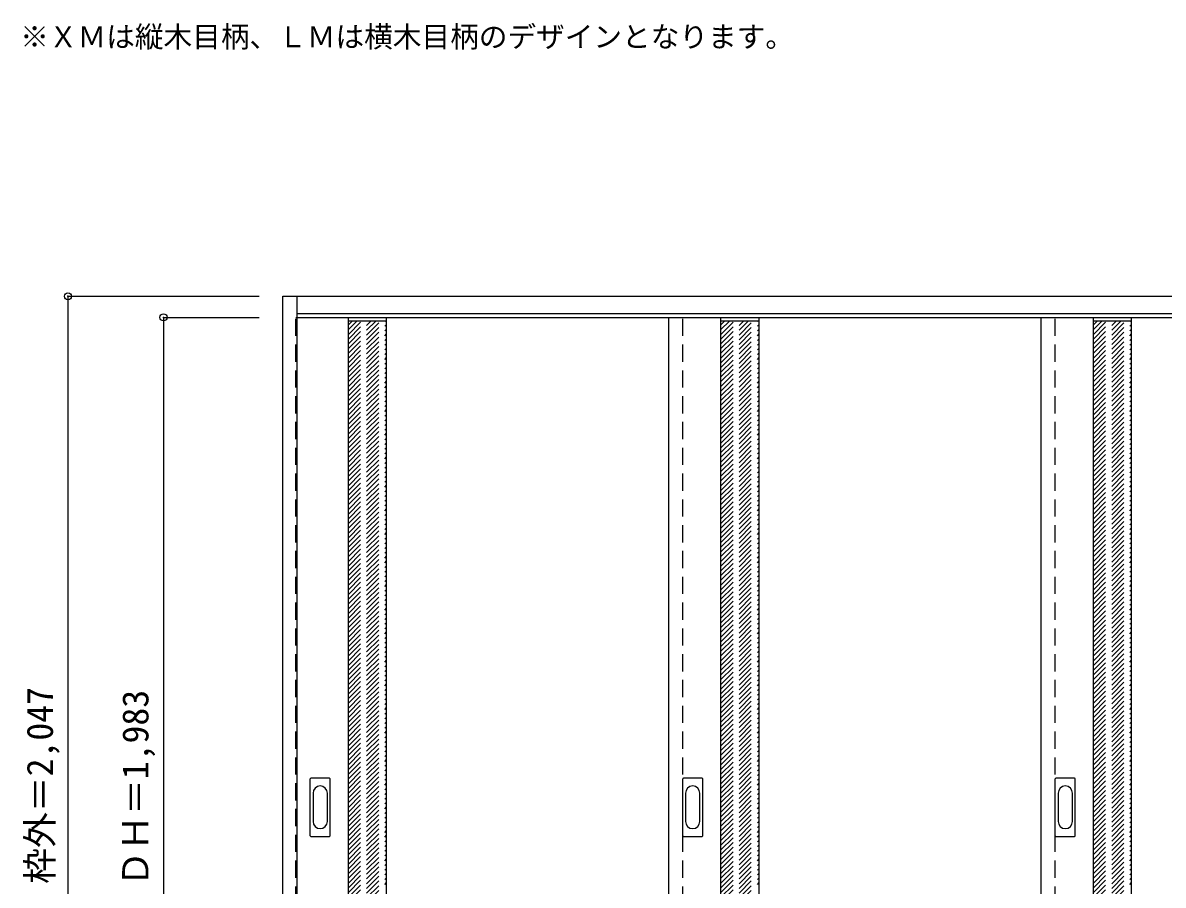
# Model space of a CAD drawing. Units: millimetres, scale not verified. Extents: x -1489 to 2270, y -1636 to 1641.
# Drawn here: x -1489 to 899, y -164 to 1641 of the extents above; entities that cross this region are included whole.
import ezdxf
from ezdxf.enums import TextEntityAlignment as Align

# ---------------------------------------------------------------- set-up
doc = ezdxf.new("R2010")
doc.units = ezdxf.units.MM
doc.header["$LTSCALE"] = 30
doc.header["$PDMODE"] = 32
doc.header["$PDSIZE"] = 15
doc.linetypes.add('DASHED1', pattern=[1.8, 1.2, -0.6])
for name, color, linetype in [('0-0', 4, 'DASHED1'), ('0-1_寸法', 7, 'Continuous'), ('0-2_文字', 7, 'Continuous')]:
    doc.layers.add(name, color=color, linetype=linetype)
doc.styles.add('ＭＳ ゴシック', font='')
doc.styles.get('ＭＳ ゴシック').set_extended_font_data('MS Gothic')

msp = doc.modelspace()

# ---------------------------------------------------------------- linework, layer by layer
at = {"layer": '0-0', "color": 3, "linetype": 'Continuous'}
for p, q in [((-944.43, -978.03), (-944.43, 1068.97)), ((-944.43, 1068.97), (2262.57, 1068.97)), ((-914.43, -978.03), (-914.43, 1068.97)), ((-914.43, 1032.97), (2232.57, 1032.97)), ((-914.43, 1024.97), (1452.57, 1024.97)), ((-807.43, -958.03), (-807.43, 1024.97)), ((-727.43, -958.03), (-727.43, 1024.97)), ((-137.43, 1024.97), (-137.43, -958.03)), ((-27.43, -958.03), (-27.43, 1024.97)), ((52.57, -958.03), (52.57, 1024.97)), ((642.57, 1024.97), (642.57, -958.03)), ((752.57, -958.03), (752.57, 1024.97)), ((832.57, -958.03), (832.57, 1024.97)), ((-887.43, -60.03), (-887.43, 58.97)), ((-846.93, 60.47), (-885.93, 60.47)), ((-845.43, -60.03), (-845.43, 58.97)), ((-107.43, -60.03), (-107.43, 58.97)), ((-66.93, 60.47), (-105.93, 60.47)), ((-65.43, -60.03), (-65.43, 58.97)), ((672.57, -60.03), (672.57, 58.97)), ((713.07, 60.47), (674.07, 60.47)), ((714.57, -60.03), (714.57, 58.97)), ((-885.93, -61.53), (-846.93, -61.53)), ((-105.93, -61.53), (-66.93, -61.53)), ((674.07, -61.53), (713.07, -61.53))]:
    msp.add_line(p, q, dxfattribs=at)
at = {"layer": '0-0', "color": 7, "linetype": 'Continuous'}
for p, q in [((-727.43, 1016.97), (-807.43, 1016.97)), ((52.57, 1016.97), (-27.43, 1016.97)), ((832.57, 1016.97), (752.57, 1016.97)), ((-881.43, 29.07), (-881.43, -30.13)), ((-851.43, -30.13), (-851.43, 29.07)), ((-101.43, 29.07), (-101.43, -30.13)), ((-71.43, -30.13), (-71.43, 29.07)), ((678.57, 29.07), (678.57, -30.13)), ((708.57, -30.13), (708.57, 29.07))]:
    msp.add_line(p, q, dxfattribs=at)
at = {"layer": '0-0'}
for p, q in [((-807.43, 1009.16), (-799.62, 1016.97)), ((-807.43, 999.26), (-789.72, 1016.97)), ((-807.43, 989.36), (-779.82, 1016.97)), ((-807.43, 979.46), (-769.92, 1016.97)), ((-807.43, 969.56), (-760.02, 1016.97)), ((-807.43, 959.66), (-750.12, 1016.97)), ((-807.43, 949.76), (-740.22, 1016.97)), ((-807.43, 939.86), (-730.32, 1016.97)), ((-807.43, 929.96), (-727.43, 1009.96)), ((-107.43, -958.03), (-107.43, 1024.97)), ((-27.43, 1009.16), (-19.62, 1016.97)), ((-27.43, 999.26), (-9.72, 1016.97)), ((-27.43, 989.36), (0.18, 1016.97)), ((-27.43, 979.46), (10.08, 1016.97)), ((-27.43, 969.56), (19.98, 1016.97)), ((-27.43, 959.66), (29.88, 1016.97)), ((-27.43, 949.76), (39.78, 1016.97)), ((-27.43, 939.86), (49.68, 1016.97)), ((-27.43, 929.96), (52.57, 1009.96)), ((672.57, -958.03), (672.57, 1024.97)), ((752.57, 1009.16), (760.38, 1016.97)), ((752.57, 999.26), (770.28, 1016.97)), ((752.57, 989.36), (780.18, 1016.97)), ((752.57, 979.46), (790.08, 1016.97)), ((752.57, 969.56), (799.98, 1016.97)), ((752.57, 959.66), (809.88, 1016.97)), ((752.57, 949.76), (819.78, 1016.97)), ((752.57, 939.86), (829.68, 1016.97)), ((752.57, 929.96), (832.57, 1009.96)), ((-807.43, 920.06), (-727.43, 1000.06)), ((-807.43, 910.16), (-727.43, 990.16)), ((-807.43, 900.26), (-727.43, 980.26)), ((-27.43, 920.06), (52.57, 1000.06)), ((-27.43, 910.16), (52.57, 990.16)), ((-27.43, 900.26), (52.57, 980.26)), ((752.57, 920.06), (832.57, 1000.06)), ((752.57, 910.16), (832.57, 990.16)), ((752.57, 900.26), (832.57, 980.26)), ((-807.43, 890.36), (-727.43, 970.36)), ((-807.43, 880.47), (-727.43, 960.47)), ((-27.43, 890.36), (52.57, 970.36)), ((-27.43, 880.47), (52.57, 960.47)), ((752.57, 890.36), (832.57, 970.36)), ((752.57, 880.47), (832.57, 960.47)), ((-807.43, 870.57), (-727.43, 950.57)), ((-807.43, 860.67), (-727.43, 940.67)), ((-27.43, 870.57), (52.57, 950.57)), ((-27.43, 860.67), (52.57, 940.67)), ((752.57, 870.57), (832.57, 950.57)), ((752.57, 860.67), (832.57, 940.67)), ((-807.43, 850.77), (-727.43, 930.77)), ((-807.43, 840.87), (-727.43, 920.87)), ((-807.43, 830.97), (-727.43, 910.97)), ((-27.43, 850.77), (52.57, 930.77)), ((-27.43, 840.87), (52.57, 920.87)), ((-27.43, 830.97), (52.57, 910.97)), ((752.57, 850.77), (832.57, 930.77)), ((752.57, 840.87), (832.57, 920.87)), ((752.57, 830.97), (832.57, 910.97)), ((-807.43, 821.07), (-727.43, 901.07)), ((-807.43, 811.17), (-727.43, 891.17)), ((-27.43, 821.07), (52.57, 901.07)), ((-27.43, 811.17), (52.57, 891.17)), ((752.57, 821.07), (832.57, 901.07)), ((752.57, 811.17), (832.57, 891.17)), ((-807.43, 801.27), (-727.43, 881.27)), ((-807.43, 791.37), (-727.43, 871.37)), ((-807.43, 781.47), (-727.43, 861.47)), ((-27.43, 801.27), (52.57, 881.27)), ((-27.43, 791.37), (52.57, 871.37)), ((-27.43, 781.47), (52.57, 861.47)), ((752.57, 801.27), (832.57, 881.27)), ((752.57, 791.37), (832.57, 871.37)), ((752.57, 781.47), (832.57, 861.47)), ((-807.43, 771.57), (-727.43, 851.57)), ((-807.43, 761.67), (-727.43, 841.67)), ((-27.43, 771.57), (52.57, 851.57)), ((-27.43, 761.67), (52.57, 841.67)), ((752.57, 771.57), (832.57, 851.57)), ((752.57, 761.67), (832.57, 841.67)), ((-807.43, 751.77), (-727.43, 831.77)), ((-807.43, 741.87), (-727.43, 821.87)), ((-807.43, 731.97), (-727.43, 811.97)), ((-27.43, 751.77), (52.57, 831.77)), ((-27.43, 741.87), (52.57, 821.87)), ((-27.43, 731.97), (52.57, 811.97)), ((752.57, 751.77), (832.57, 831.77)), ((752.57, 741.87), (832.57, 821.87)), ((752.57, 731.97), (832.57, 811.97)), ((-807.43, 722.07), (-727.43, 802.07)), ((-807.43, 712.17), (-727.43, 792.17)), ((-27.43, 722.07), (52.57, 802.07)), ((-27.43, 712.17), (52.57, 792.17)), ((752.57, 722.07), (832.57, 802.07)), ((752.57, 712.17), (832.57, 792.17)), ((-807.43, 702.27), (-727.43, 782.27)), ((-807.43, 692.37), (-727.43, 772.37)), ((-27.43, 702.27), (52.57, 782.27)), ((-27.43, 692.37), (52.57, 772.37)), ((752.57, 702.27), (832.57, 782.27)), ((752.57, 692.37), (832.57, 772.37)), ((-807.43, 682.48), (-727.43, 762.48)), ((-807.43, 672.58), (-727.43, 752.58)), ((-807.43, 662.68), (-727.43, 742.68)), ((-27.43, 682.48), (52.57, 762.48)), ((-27.43, 672.58), (52.57, 752.58)), ((-27.43, 662.68), (52.57, 742.68)), ((752.57, 682.48), (832.57, 762.48)), ((752.57, 672.58), (832.57, 752.58)), ((752.57, 662.68), (832.57, 742.68)), ((-807.43, 652.78), (-727.43, 732.78)), ((-807.43, 642.88), (-727.43, 722.88)), ((-27.43, 652.78), (52.57, 732.78)), ((-27.43, 642.88), (52.57, 722.88)), ((752.57, 652.78), (832.57, 732.78)), ((752.57, 642.88), (832.57, 722.88)), ((-807.43, 632.98), (-727.43, 712.98)), ((-807.43, 623.08), (-727.43, 703.08)), ((-807.43, 613.18), (-727.43, 693.18)), ((-27.43, 632.98), (52.57, 712.98)), ((-27.43, 623.08), (52.57, 703.08)), ((-27.43, 613.18), (52.57, 693.18)), ((752.57, 632.98), (832.57, 712.98)), ((752.57, 623.08), (832.57, 703.08)), ((752.57, 613.18), (832.57, 693.18)), ((-807.43, 603.28), (-727.43, 683.28)), ((-807.43, 593.38), (-727.43, 673.38)), ((-27.43, 603.28), (52.57, 683.28)), ((-27.43, 593.38), (52.57, 673.38)), ((752.57, 603.28), (832.57, 683.28)), ((752.57, 593.38), (832.57, 673.38)), ((-807.43, 583.48), (-727.43, 663.48)), ((-807.43, 573.58), (-727.43, 653.58)), ((-27.43, 583.48), (52.57, 663.48)), ((-27.43, 573.58), (52.57, 653.58)), ((752.57, 583.48), (832.57, 663.48)), ((752.57, 573.58), (832.57, 653.58)), ((-807.43, 563.68), (-727.43, 643.68)), ((-807.43, 553.78), (-727.43, 633.78)), ((-807.43, 543.88), (-727.43, 623.88)), ((-27.43, 563.68), (52.57, 643.68)), ((-27.43, 553.78), (52.57, 633.78)), ((-27.43, 543.88), (52.57, 623.88)), ((752.57, 563.68), (832.57, 643.68)), ((752.57, 553.78), (832.57, 633.78)), ((752.57, 543.88), (832.57, 623.88)), ((-807.43, 533.98), (-727.43, 613.98)), ((-807.43, 524.08), (-727.43, 604.08)), ((-27.43, 533.98), (52.57, 613.98)), ((-27.43, 524.08), (52.57, 604.08)), ((752.57, 533.98), (832.57, 613.98)), ((752.57, 524.08), (832.57, 604.08)), ((-807.43, 514.18), (-727.43, 594.18)), ((-807.43, 504.28), (-727.43, 584.28)), ((-807.43, 494.39), (-727.43, 574.39)), ((-27.43, 514.18), (52.57, 594.18)), ((-27.43, 504.28), (52.57, 584.28)), ((-27.43, 494.39), (52.57, 574.39)), ((752.57, 514.18), (832.57, 594.18)), ((752.57, 504.28), (832.57, 584.28)), ((752.57, 494.39), (832.57, 574.39)), ((-807.43, 484.49), (-727.43, 564.49)), ((-807.43, 474.59), (-727.43, 554.59)), ((-27.43, 484.49), (52.57, 564.49)), ((-27.43, 474.59), (52.57, 554.59)), ((752.57, 484.49), (832.57, 564.49)), ((752.57, 474.59), (832.57, 554.59)), ((-807.43, 464.69), (-727.43, 544.69)), ((-807.43, 454.79), (-727.43, 534.79)), ((-27.43, 464.69), (52.57, 544.69)), ((-27.43, 454.79), (52.57, 534.79)), ((752.57, 464.69), (832.57, 544.69)), ((752.57, 454.79), (832.57, 534.79)), ((-807.43, 444.89), (-727.43, 524.89)), ((-807.43, 434.99), (-727.43, 514.99)), ((-807.43, 425.09), (-727.43, 505.09)), ((-27.43, 444.89), (52.57, 524.89)), ((-27.43, 434.99), (52.57, 514.99)), ((-27.43, 425.09), (52.57, 505.09)), ((752.57, 444.89), (832.57, 524.89)), ((752.57, 434.99), (832.57, 514.99)), ((752.57, 425.09), (832.57, 505.09)), ((-807.43, 415.19), (-727.43, 495.19)), ((-807.43, 405.29), (-727.43, 485.29)), ((-27.43, 415.19), (52.57, 495.19)), ((-27.43, 405.29), (52.57, 485.29)), ((752.57, 415.19), (832.57, 495.19)), ((752.57, 405.29), (832.57, 485.29)), ((-807.43, 395.39), (-727.43, 475.39)), ((-807.43, 385.49), (-727.43, 465.49)), ((-807.43, 375.59), (-727.43, 455.59)), ((-27.43, 395.39), (52.57, 475.39)), ((-27.43, 385.49), (52.57, 465.49)), ((-27.43, 375.59), (52.57, 455.59)), ((752.57, 395.39), (832.57, 475.39)), ((752.57, 385.49), (832.57, 465.49)), ((752.57, 375.59), (832.57, 455.59)), ((-807.43, 365.69), (-727.43, 445.69)), ((-807.43, 355.79), (-727.43, 435.79)), ((-27.43, 365.69), (52.57, 445.69)), ((-27.43, 355.79), (52.57, 435.79)), ((752.57, 365.69), (832.57, 445.69)), ((752.57, 355.79), (832.57, 435.79)), ((-807.43, 345.89), (-727.43, 425.89)), ((-807.43, 335.99), (-727.43, 415.99)), ((-807.43, 326.09), (-727.43, 406.09)), ((-27.43, 345.89), (52.57, 425.89)), ((-27.43, 335.99), (52.57, 415.99)), ((-27.43, 326.09), (52.57, 406.09)), ((752.57, 345.89), (832.57, 425.89)), ((752.57, 335.99), (832.57, 415.99)), ((752.57, 326.09), (832.57, 406.09)), ((-807.43, 316.19), (-727.43, 396.19)), ((-807.43, 306.29), (-727.43, 386.29)), ((-27.43, 316.19), (52.57, 396.19)), ((-27.43, 306.29), (52.57, 386.29)), ((752.57, 316.19), (832.57, 396.19)), ((752.57, 306.29), (832.57, 386.29)), ((-807.43, 296.4), (-727.43, 376.4)), ((-807.43, 286.5), (-727.43, 366.5)), ((-27.43, 296.4), (52.57, 376.4)), ((-27.43, 286.5), (52.57, 366.5)), ((752.57, 296.4), (832.57, 376.4)), ((752.57, 286.5), (832.57, 366.5)), ((-807.43, 276.6), (-727.43, 356.6)), ((-807.43, 266.7), (-727.43, 346.7)), ((-807.43, 256.8), (-727.43, 336.8)), ((-27.43, 276.6), (52.57, 356.6)), ((-27.43, 266.7), (52.57, 346.7)), ((-27.43, 256.8), (52.57, 336.8)), ((752.57, 276.6), (832.57, 356.6)), ((752.57, 266.7), (832.57, 346.7)), ((752.57, 256.8), (832.57, 336.8)), ((-807.43, 246.9), (-727.43, 326.9)), ((-807.43, 237), (-727.43, 317)), ((-27.43, 246.9), (52.57, 326.9)), ((-27.43, 237), (52.57, 317)), ((752.57, 246.9), (832.57, 326.9)), ((752.57, 237), (832.57, 317)), ((-807.43, 227.1), (-727.43, 307.1)), ((-807.43, 217.2), (-727.43, 297.2)), ((-807.43, 207.3), (-727.43, 287.3)), ((-27.43, 227.1), (52.57, 307.1)), ((-27.43, 217.2), (52.57, 297.2)), ((-27.43, 207.3), (52.57, 287.3)), ((752.57, 227.1), (832.57, 307.1)), ((752.57, 217.2), (832.57, 297.2)), ((752.57, 207.3), (832.57, 287.3)), ((-807.43, 197.4), (-727.43, 277.4)), ((-807.43, 187.5), (-727.43, 267.5)), ((-27.43, 197.4), (52.57, 277.4)), ((-27.43, 187.5), (52.57, 267.5)), ((752.57, 197.4), (832.57, 277.4)), ((752.57, 187.5), (832.57, 267.5)), ((-807.43, 177.6), (-727.43, 257.6)), ((-807.43, 167.7), (-727.43, 247.7)), ((-27.43, 177.6), (52.57, 257.6)), ((-27.43, 167.7), (52.57, 247.7)), ((752.57, 177.6), (832.57, 257.6)), ((752.57, 167.7), (832.57, 247.7)), ((-807.43, 157.8), (-727.43, 237.8)), ((-807.43, 147.9), (-727.43, 227.9)), ((-807.43, 138), (-727.43, 218)), ((-27.43, 157.8), (52.57, 237.8)), ((-27.43, 147.9), (52.57, 227.9)), ((-27.43, 138), (52.57, 218)), ((752.57, 157.8), (832.57, 237.8)), ((752.57, 147.9), (832.57, 227.9)), ((752.57, 138), (832.57, 218)), ((-807.43, 128.1), (-727.43, 208.1)), ((-807.43, 118.2), (-727.43, 198.2)), ((-27.43, 128.1), (52.57, 208.1)), ((-27.43, 118.2), (52.57, 198.2)), ((752.57, 128.1), (832.57, 208.1)), ((752.57, 118.2), (832.57, 198.2)), ((-807.43, 108.3), (-727.43, 188.3)), ((-807.43, 98.41), (-727.43, 178.41)), ((-807.43, 88.51), (-727.43, 168.51)), ((-27.43, 108.3), (52.57, 188.3)), ((-27.43, 98.41), (52.57, 178.41)), ((-27.43, 88.51), (52.57, 168.51)), ((752.57, 108.3), (832.57, 188.3)), ((752.57, 98.41), (832.57, 178.41)), ((752.57, 88.51), (832.57, 168.51)), ((-807.43, 78.61), (-727.43, 158.61)), ((-807.43, 68.71), (-727.43, 148.71)), ((-27.43, 78.61), (52.57, 158.61)), ((-27.43, 68.71), (52.57, 148.71)), ((752.57, 78.61), (832.57, 158.61)), ((752.57, 68.71), (832.57, 148.71)), ((-807.43, 58.81), (-727.43, 138.81)), ((-807.43, 48.91), (-727.43, 128.91)), ((-27.43, 58.81), (52.57, 138.81)), ((-27.43, 48.91), (52.57, 128.91)), ((752.57, 58.81), (832.57, 138.81)), ((752.57, 48.91), (832.57, 128.91)), ((-807.43, 39.01), (-727.43, 119.01)), ((-807.43, 29.11), (-727.43, 109.11)), ((-807.43, 19.21), (-727.43, 99.21)), ((-27.43, 39.01), (52.57, 119.01)), ((-27.43, 29.11), (52.57, 109.11)), ((-27.43, 19.21), (52.57, 99.21)), ((752.57, 39.01), (832.57, 119.01)), ((752.57, 29.11), (832.57, 109.11)), ((752.57, 19.21), (832.57, 99.21)), ((-807.43, 9.31), (-727.43, 89.31)), ((-807.43, -0.59), (-727.43, 79.41)), ((-27.43, 9.31), (52.57, 89.31)), ((-27.43, -0.59), (52.57, 79.41)), ((752.57, 9.31), (832.57, 89.31)), ((752.57, -0.59), (832.57, 79.41)), ((-807.43, -10.49), (-727.43, 69.51)), ((-807.43, -20.39), (-727.43, 59.61)), ((-807.43, -30.29), (-727.43, 49.71)), ((-27.43, -10.49), (52.57, 69.51)), ((-27.43, -20.39), (52.57, 59.61)), ((-27.43, -30.29), (52.57, 49.71)), ((752.57, -10.49), (832.57, 69.51)), ((752.57, -20.39), (832.57, 59.61)), ((752.57, -30.29), (832.57, 49.71)), ((-807.43, -40.19), (-727.43, 39.81)), ((-807.43, -50.09), (-727.43, 29.91)), ((-27.43, -40.19), (52.57, 39.81)), ((-27.43, -50.09), (52.57, 29.91)), ((752.57, -40.19), (832.57, 39.81)), ((752.57, -50.09), (832.57, 29.91)), ((-807.43, -59.99), (-727.43, 20.01)), ((-807.43, -69.89), (-727.43, 10.11)), ((-807.43, -79.79), (-727.43, 0.21)), ((-27.43, -59.99), (52.57, 20.01)), ((-27.43, -69.89), (52.57, 10.11)), ((-27.43, -79.79), (52.57, 0.21)), ((752.57, -59.99), (832.57, 20.01)), ((752.57, -69.89), (832.57, 10.11)), ((752.57, -79.79), (832.57, 0.21)), ((-807.43, -89.69), (-727.43, -9.69)), ((-807.43, -99.58), (-727.43, -19.58)), ((-27.43, -89.69), (52.57, -9.69)), ((-27.43, -99.58), (52.57, -19.58)), ((752.57, -89.69), (832.57, -9.69)), ((752.57, -99.58), (832.57, -19.58)), ((-807.43, -109.48), (-727.43, -29.48)), ((-807.43, -119.38), (-727.43, -39.38)), ((-27.43, -109.48), (52.57, -29.48)), ((-27.43, -119.38), (52.57, -39.38)), ((752.57, -109.48), (832.57, -29.48)), ((752.57, -119.38), (832.57, -39.38)), ((-807.43, -129.28), (-727.43, -49.28)), ((-807.43, -139.18), (-727.43, -59.18)), ((-807.43, -149.08), (-727.43, -69.08)), ((-27.43, -129.28), (52.57, -49.28)), ((-27.43, -139.18), (52.57, -59.18)), ((-27.43, -149.08), (52.57, -69.08)), ((752.57, -129.28), (832.57, -49.28)), ((752.57, -139.18), (832.57, -59.18)), ((752.57, -149.08), (832.57, -69.08)), ((-807.43, -158.98), (-727.43, -78.98)), ((-807.43, -168.88), (-727.43, -88.88)), ((-27.43, -158.98), (52.57, -78.98)), ((-27.43, -168.88), (52.57, -88.88)), ((752.57, -158.98), (832.57, -78.98)), ((752.57, -168.88), (832.57, -88.88)), ((-807.43, -178.78), (-727.43, -98.78)), ((-807.43, -188.68), (-727.43, -108.68)), ((-807.43, -198.58), (-727.43, -118.58)), ((-27.43, -178.78), (52.57, -98.78)), ((-27.43, -188.68), (52.57, -108.68)), ((-27.43, -198.58), (52.57, -118.58)), ((752.57, -178.78), (832.57, -98.78)), ((752.57, -188.68), (832.57, -108.68)), ((752.57, -198.58), (832.57, -118.58)), ((-807.43, -208.48), (-727.43, -128.48)), ((-807.43, -218.38), (-727.43, -138.38)), ((-27.43, -208.48), (52.57, -128.48)), ((-27.43, -218.38), (52.57, -138.38)), ((752.57, -208.48), (832.57, -128.48)), ((752.57, -218.38), (832.57, -138.38)), ((-807.43, -228.28), (-727.43, -148.28)), ((-807.43, -238.18), (-727.43, -158.18)), ((-27.43, -228.28), (52.57, -148.28)), ((-27.43, -238.18), (52.57, -158.18)), ((752.57, -228.28), (832.57, -148.28)), ((752.57, -238.18), (832.57, -158.18))]:
    msp.add_line(p, q, dxfattribs=at)
msp.add_lwpolyline([(-914.43, -958.03), (-917.43, -958.03), (-917.43, 1024.97), (-914.43, 1024.97)], dxfattribs=at)
at = {"layer": '0-0', "color": 3, "linetype": 'Continuous'}
for centre, start, end in [((-885.93, 58.97), 90, 180), ((-846.93, 58.97), 0, 90), ((-105.93, 58.97), 90, 180), ((-66.93, 58.97), 0, 90), ((674.07, 58.97), 90, 180), ((713.07, 58.97), 0, 90), ((-885.93, -60.03), 180, 270), ((-846.93, -60.03), 270, 0), ((-105.93, -60.03), 180, 270), ((-66.93, -60.03), 270, 0), ((674.07, -60.03), 180, 270), ((713.07, -60.03), 270, 0)]:
    msp.add_arc(centre, 1.5, start, end, dxfattribs=at)
at = {"layer": '0-0', "color": 7, "linetype": 'Continuous'}
for centre, start, end in [((-866.43, 29.07), 0, 180), ((-86.43, 29.07), 0, 180), ((693.57, 29.07), 0, 180), ((-866.43, -30.13), 180, 0), ((-86.43, -30.13), 180, 0), ((693.57, -30.13), 180, 0)]:
    msp.add_arc(centre, 15, start, end, dxfattribs=at)
at = {"layer": '0-1_寸法', "color": 4}
for p, q in [((-1394.43, 1068.97), (-1394.43, -978.03)), ((-1394.43, 1068.97), (-994.43, 1068.97)), ((-1194.43, 1024.97), (-994.43, 1024.97)), ((-1194.43, 1024.97), (-1194.43, -958.03))]:
    msp.add_line(p, q, dxfattribs=at)
at = {"layer": '0-1_寸法'}
for p in [(-1394.43, 1068.97), (-1194.43, 1024.97)]:
    msp.add_point(p, dxfattribs=at)

# ---------------------------------------------------------------- texts
at = {"layer": '0-1_寸法', "style": 'ＭＳ ゴシック'}
for s, p in [('枠外＝2,047', (-1409.43, -160.78)), ('ＤＨ＝1,983', (-1209.43, -166.78))]:
    msp.add_text(s, height=54.99, rotation=90, dxfattribs=at).set_placement(p, align=Align.BOTTOM_LEFT)
at = {"layer": '0-2_文字', "style": 'ＭＳ ゴシック'}
msp.add_text('※ＸＭは縦木目柄、ＬＭは横木目柄のデザインとなります。', height=43.99, dxfattribs=at).set_placement((-1494.43, 1577.09), align=Align.BOTTOM_LEFT)

doc.saveas('drawing.dxf')
